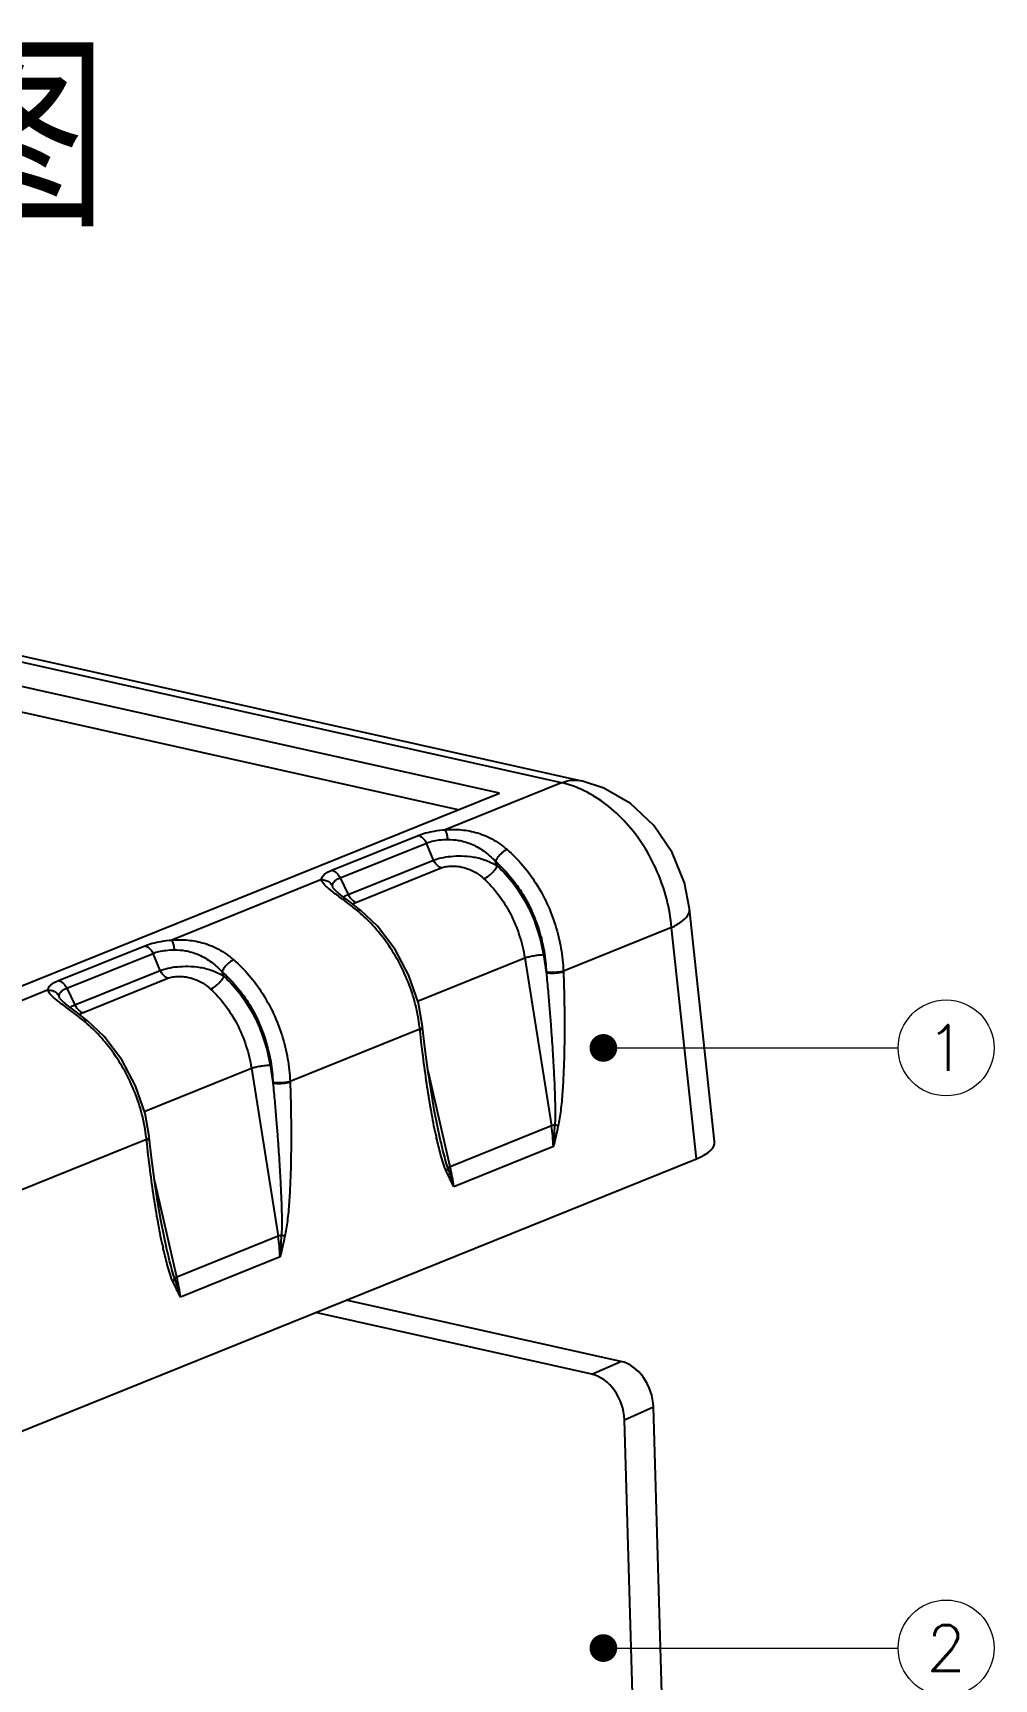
# Model space of a CAD drawing. Header units: millimetres. Extents: x 2827 to 3145, y 1044 to 1251.
# Drawn here: x 3018.7 to 3049.9, y 1089.7 to 1143.2 of the extents above; entities that cross this region are included whole.
import ezdxf
from ezdxf.enums import TextEntityAlignment as Align

# ---------------------------------------------------------------- set-up
doc = ezdxf.new("R2010")
doc.units = ezdxf.units.MM
doc.layers.add('from', color=7, linetype='Continuous', lineweight=13)
doc.layers.add('hatch', color=56, linetype='Continuous', lineweight=9)
doc.styles.add('ROMAND', font='romand.shx', dxfattribs={"width": 0.75, "bigfont": 'gbcbig.shx'})
doc.styles.add('TXT', font='txt.shx', dxfattribs={"bigfont": 'gbcbig.shx'})
doc.styles.add('楷体', font='simkai_0.ttf')
doc.dimstyles.new('YanXiu', dxfattribs={"dimtxt": 2.5, "dimasz": 2.2, "dimexe": 1, "dimexo": 0, "dimgap": 0.66, "dimtad": 0, "dimzin": 9, "dimdsep": 46, "dimtxsty": 'ROMAND', "dimblk": 'CLOSEDBLANK', "dimcen": 0, "dimclrd": 3, "dimclre": 3, "dimclrt": 7, "dimazin": 2, "dimtfac": 1, "dimtofl": 0, "dimtmove": 0, "dimatfit": 3, "dimldrblk": 'CLOSEDBLANK', "dimfxl": 1, "dimlwd": 5, "dimlwe": 5, "dimarcsym": 0})

# ---------------------------------------------------------------- blocks, each defined once
blk = doc.blocks.new('A$C31B311B6')
at = {"color": 7, "linetype": 'Continuous'}
for p, q in [((103.067, 85.216), (58.434, 95.172)), ((59.17, 95.246), (103.805, 85.289)), ((100.772, 84.832), (57.87, 94.402)), ((99.252, 84.219), (57.901, 93.443)), ((103.067, 85.216), (98.769, 83.481)), ((50.083, 64.375), (100.772, 84.832)), ((94.585, 81.985), (97.772, 83.271)), ((94.894, 81.703), (98.08, 82.989)), ((98.342, 82.36), (98.08, 82.989)), ((95.194, 81.089), (98.342, 82.36)), ((95.47, 80.798), (98.618, 82.069)), ((100.694, 82.149), (100.626, 82.313)), ((94.2, 81.637), (88.673, 79.407)), ((94.894, 81.703), (95.194, 81.089)), ((94.64, 81.312), (94.612, 81.406)), ((94.64, 81.312), (94.64, 81.312)), ((95.234, 80.832), (95.019, 80.995)), ((95.489, 80.635), (95.234, 80.832)), ((95.642, 80.512), (95.489, 80.635)), ((108.72, 71.963), (107.798, 80.558)), ((107.798, 80.558), (107.798, 80.558)), ((107.133, 79.869), (103.139, 78.257)), ((108.049, 71.334), (107.133, 79.869)), ((84.49, 77.91), (87.677, 79.196)), ((84.798, 77.629), (87.985, 78.915)), ((88.247, 78.285), (87.985, 78.915)), ((97.755, 77.156), (101.708, 78.751)), ((101.708, 78.751), (102.695, 72.547)), ((102.4, 78.868), (102.505, 78.221)), ((85.099, 77.015), (88.247, 78.285)), ((85.375, 76.724), (88.523, 77.994)), ((90.599, 78.074), (90.53, 78.238)), ((103.139, 78.257), (103.14, 78.228)), ((84.105, 77.563), (78.578, 75.333)), ((84.545, 77.238), (84.517, 77.331)), ((84.545, 77.238), (84.545, 77.238)), ((84.798, 77.629), (85.099, 77.015)), ((85.138, 76.758), (84.923, 76.921)), ((85.393, 76.561), (85.138, 76.758)), ((85.546, 76.438), (85.393, 76.561)), ((97.837, 76.118), (93.043, 74.183)), ((97.84, 76.09), (97.837, 76.118)), ((97.94, 76.193), (97.937, 76.221)), ((98.025, 75.447), (97.94, 76.193)), ((92.305, 74.794), (92.409, 74.146)), ((87.66, 73.082), (91.613, 74.677)), ((91.613, 74.677), (92.6, 68.472)), ((93.043, 74.183), (93.044, 74.154)), ((98.958, 71.038), (98.139, 74.578)), ((102.695, 72.547), (98.958, 71.038)), ((87.742, 72.043), (82.948, 70.108)), ((87.745, 72.015), (87.742, 72.043)), ((87.844, 72.119), (87.841, 72.147)), ((87.93, 71.372), (87.844, 72.119)), ((98.456, 72.086), (98.451, 72.107)), ((98.575, 72.115), (98.57, 72.136)), ((102.768, 71.78), (99.087, 70.294)), ((53.781, 49.432), (108.049, 71.334)), ((88.862, 66.964), (88.044, 70.504)), ((92.6, 68.472), (88.862, 66.964)), ((88.361, 68.011), (88.356, 68.033)), ((88.48, 68.04), (88.475, 68.062)), ((92.672, 67.705), (88.991, 66.22)), ((104.191, 63.376), (93.977, 65.655)), ((105.263, 63.849), (95.113, 66.113)), ((104.191, 63.376), (105.263, 63.849)), ((105.394, 61.692), (106.467, 62.165)), ((107.023, 43.227), (106.467, 62.165)), ((105.946, 42.914), (105.394, 61.692))]:
    blk.add_line(p, q, dxfattribs=at)
for points in [[(107.798, 80.558), (107.607, 81.521), (107.15, 82.636), (106.472, 83.631), (105.614, 84.443), (104.627, 85.02), (103.805, 85.289)], [(95.019, 80.995), (94.844, 81.13), (94.717, 81.237), (94.646, 81.307), (94.64, 81.315)], [(97.937, 76.221), (97.784, 77.073), (97.434, 78.098), (96.922, 79.06), (96.27, 79.914), (95.642, 80.512)], [(84.923, 76.921), (84.749, 77.056), (84.621, 77.163), (84.551, 77.233), (84.545, 77.24)], [(87.841, 72.147), (87.688, 72.999), (87.339, 74.024), (86.827, 74.986), (86.175, 75.84), (85.546, 76.438)], [(98.575, 72.115), (98.497, 72.471), (98.368, 73.134), (98.248, 73.846), (98.134, 74.613), (98.025, 75.447)], [(88.48, 68.041), (88.401, 68.397), (88.273, 69.06), (88.152, 69.772), (88.039, 70.539), (87.93, 71.372)]]:
    blk.add_lwpolyline(points, dxfattribs=at)
for centre, radius, start, end in [((91.996, 76.221), 5.542, 49.70333, 50.68856), ((81.9, 72.146), 5.542, 49.70333, 50.68856), ((91.789, 75.488), 6.081, 6.47952, 6.74578), ((91.819, 75.491), 6.051, 5.942, 6.47975), ((96.432, 71.568), 6.339, 1.91696, 8.88378), ((90.768, 73.006), 12.062, 354.1644, 357.98186), ((81.693, 71.413), 6.081, 6.47952, 6.74578), ((81.723, 71.417), 6.051, 5.942, 6.47975), ((111.799, 75.184), 13.698, 192.43811, 192.98102), ((92.808, 69.59), 6.318, 6.40326, 13.25585), ((101.703, 71.11), 13.698, 192.43811, 192.98102), ((86.337, 67.493), 6.339, 1.91696, 8.88378), ((80.673, 68.932), 12.062, 354.1644, 357.98186), ((82.713, 65.515), 6.318, 6.40326, 13.25585)]:
    blk.add_arc(centre, radius, start, end, dxfattribs=at)
for centre, major_axis, ratio, start_param, end_param in [((105.715, 71.851), (3.007, 0.089), 0.305726, -0.691065, 0.023973), ((105.302, 62.421), (-0.558, 1.393), 0.734436, -2.034066, -0.466009), ((104.23, 61.948), (-0.558, 1.393), 0.734436, -2.034066, -0.466009)]:
    blk.add_ellipse(centre, major_axis=major_axis, ratio=ratio, start_param=start_param, end_param=end_param, dxfattribs=at)
for points, start_tangent, end_tangent in [([(103.067, 85.216), (103.508, 85.315), (103.804, 85.29)], (0.927327, 0.374251), (0.976355, -0.216175)), ([(103.707, 85.009), (103.067, 85.216)], (-0.921159, 0.389185), (-0.976004, 0.217754)), ([(107.133, 79.869), (106.955, 80.911), (106.604, 81.932), (106.097, 82.885), (105.457, 83.726), (104.715, 84.414), (103.906, 84.919), (103.707, 85.009)], (-0.085357, 0.99635), (-0.921159, 0.389185)), ([(97.772, 83.271), (98.046, 83.36), (98.381, 83.432), (98.769, 83.481)], (0.927157, 0.374674), (0.995805, 0.091506)), ([(98.768, 83.481), (98.804, 83.403), (98.836, 83.277), (98.86, 83.12)], (0.577977, -0.816053), (0.116638, -0.993174)), ([(98.769, 83.481), (99.305, 83.483), (99.89, 83.384), (100.493, 83.143), (101.059, 82.749)], (0.997019, 0.077154), (0.755177, -0.655521)), ([(97.772, 83.271), (97.892, 83.218), (97.999, 83.121), (98.08, 82.989)], (0.976014, -0.21771), (0.412157, -0.911113)), ([(98.08, 82.989), (98.291, 83.057), (98.553, 83.102), (98.86, 83.12)], (0.919523, 0.393036), (0.999917, 0.012846)), ([(98.86, 83.12), (99.268, 83.088), (99.715, 82.961), (100.181, 82.704), (100.626, 82.313)], (0.999916, 0.012934), (0.686098, -0.727509)), ([(101.059, 82.749), (100.94, 82.684), (100.817, 82.579), (100.707, 82.449), (100.626, 82.313)], (-0.93754, -0.347876), (-0.422489, -0.906368)), ([(101.059, 82.749), (101.625, 82.176), (102.121, 81.505), (102.531, 80.753), (102.843, 79.945), (103.047, 79.105), (103.139, 78.257)], (0.755204, -0.65549), (0.039572, -0.999217)), ([(98.342, 82.36), (98.625, 82.441), (98.977, 82.497), (99.38, 82.513), (99.82, 82.473), (100.268, 82.356), (100.694, 82.149)], (0.935114, 0.354348), (0.846856, -0.531822)), ([(98.618, 82.069), (98.51, 82.136), (98.415, 82.236), (98.342, 82.36)], (-0.917525, 0.397678), (-0.412176, 0.911104)), ([(98.618, 82.069), (98.805, 82.12), (99.038, 82.139), (99.307, 82.118), (99.602, 82.041), (99.906, 81.896), (100.203, 81.672)], (0.927219, 0.374521), (0.735854, -0.677141)), ([(100.203, 81.672), (100.336, 81.744), (100.475, 81.858), (100.601, 82), (100.694, 82.149)], (0.938274, 0.345892), (0.448642, 0.893712)), ([(100.626, 82.313), (101.139, 81.792), (101.588, 81.18), (101.96, 80.495), (102.242, 79.758), (102.426, 78.991), (102.505, 78.221)], (0.754295, -0.656535), (0.036562, -0.999331)), ([(100.694, 82.149), (101.301, 81.478), (101.802, 80.683), (102.175, 79.797), (102.4, 78.868)], (0.737403, -0.675453), (0.157231, -0.987562)), ([(94.2, 81.637), (94.247, 81.762), (94.378, 81.879), (94.585, 81.985)], (0.01684, 0.999858), (0.927504, 0.373813)), ([(94.2, 81.638), (94.365, 81.612), (94.509, 81.531), (94.612, 81.406)], (0.999686, 0.025063), (0.477405, -0.878683)), ([(94.571, 81.223), (94.457, 81.314), (94.272, 81.494), (94.2, 81.637)], (-0.789364, 0.613925), (-0.132157, 0.991229)), ([(94.585, 81.985), (94.705, 81.932), (94.812, 81.834), (94.894, 81.703)], (0.976013, -0.217712), (0.41216, -0.911112)), ([(94.612, 81.406), (94.639, 81.521), (94.734, 81.621), (94.894, 81.703)], (-0.082234, 0.996613), (0.934739, 0.355335)), ([(100.203, 81.672), (100.74, 81.076), (101.182, 80.369), (101.51, 79.581), (101.708, 78.751)], (0.735919, -0.67707), (0.152885, -0.988244)), ([(94.755, 81.083), (94.571, 81.223)], (-0.802091, 0.597201), (-0.789364, 0.613925)), ([(95.506, 80.508), (95.13, 80.804), (94.755, 81.083)], (-0.773717, 0.633532), (-0.802091, 0.597201)), ([(95.022, 80.994), (95.194, 81.089)], (0.801571, 0.5979), (0.919107, 0.394008)), ([(95.47, 80.798), (95.362, 80.865), (95.267, 80.965), (95.194, 81.089)], (-0.917531, 0.397664), (-0.41216, 0.911112)), ([(95.359, 80.737), (95.47, 80.798)], (0.783594, 0.621273), (0.927435, 0.373983)), ([(95.506, 80.508), (95.598, 80.528), (95.641, 80.511)], (0.916024, 0.401123), (0.803243, -0.595651)), ([(97.828, 76.202), (97.694, 76.945), (97.44, 77.765), (97.082, 78.554), (96.631, 79.289), (96.1, 79.947), (95.58, 80.447)], (-0.117463, 0.993077), (-0.76272, 0.646729)), ([(107.133, 79.87), (107.54, 80.118), (107.762, 80.375), (107.795, 80.558)], (0.899442, 0.43704), (-0.070694, 0.997498)), ([(87.677, 79.196), (87.95, 79.286), (88.285, 79.357), (88.673, 79.407)], (0.927157, 0.374673), (0.995804, 0.091506)), ([(87.677, 79.196), (87.797, 79.144), (87.904, 79.046), (87.985, 78.915)], (0.976014, -0.21771), (0.412157, -0.911113)), ([(87.985, 78.915), (88.196, 78.983), (88.457, 79.027), (88.764, 79.046)], (0.919523, 0.393036), (0.999917, 0.012846)), ([(88.673, 79.407), (89.21, 79.409), (89.795, 79.31), (90.397, 79.069), (90.964, 78.675)], (0.997019, 0.077154), (0.755177, -0.655521)), ([(88.673, 79.407), (88.708, 79.329), (88.74, 79.203), (88.764, 79.046)], (0.577977, -0.816053), (0.116638, -0.993174)), ([(88.764, 79.046), (89.173, 79.014), (89.619, 78.886), (90.085, 78.629), (90.53, 78.238)], (0.999916, 0.012934), (0.686098, -0.727509)), ([(88.247, 78.285), (88.53, 78.367), (88.881, 78.422), (89.285, 78.438), (89.725, 78.398), (90.173, 78.282), (90.599, 78.074)], (0.935114, 0.354348), (0.846856, -0.531822)), ([(90.964, 78.675), (90.845, 78.61), (90.721, 78.505), (90.611, 78.375), (90.53, 78.238)], (-0.93754, -0.347876), (-0.422489, -0.906368)), ([(90.964, 78.675), (91.53, 78.102), (92.025, 77.43), (92.435, 76.679), (92.747, 75.871), (92.952, 75.031), (93.043, 74.183)], (0.755204, -0.65549), (0.039572, -0.999217)), ([(101.708, 78.752), (101.858, 78.792), (102.042, 78.828), (102.232, 78.855), (102.4, 78.868)], (0.952384, 0.304902), (0.9992, 0.039999)), ([(84.105, 77.563), (84.151, 77.688), (84.282, 77.805), (84.49, 77.91)], (0.016842, 0.999858), (0.927504, 0.373813)), ([(84.49, 77.91), (84.61, 77.858), (84.717, 77.76), (84.798, 77.629)], (0.976013, -0.217712), (0.41216, -0.911112)), ([(88.523, 77.994), (88.414, 78.061), (88.32, 78.161), (88.247, 78.285)], (-0.917525, 0.397678), (-0.412176, 0.911104)), ([(88.523, 77.994), (88.71, 78.046), (88.942, 78.065), (89.211, 78.044), (89.506, 77.967), (89.811, 77.822), (90.107, 77.598)], (0.927219, 0.374521), (0.735854, -0.677141)), ([(90.107, 77.598), (90.24, 77.669), (90.38, 77.784), (90.505, 77.926), (90.599, 78.074)], (0.938274, 0.345892), (0.448642, 0.893712)), ([(90.53, 78.238), (91.044, 77.717), (91.493, 77.105), (91.864, 76.421), (92.146, 75.684), (92.331, 74.917), (92.409, 74.146)], (0.754295, -0.656535), (0.036562, -0.999331)), ([(90.599, 78.074), (91.206, 77.404), (91.706, 76.609), (92.079, 75.723), (92.305, 74.794)], (0.737403, -0.675453), (0.157231, -0.987562)), ([(102.505, 78.221), (102.506, 78.211), (102.507, 78.202), (102.508, 78.192)], (0.157077, -0.987586), (0.153871, -0.988091)), ([(103.139, 78.257), (103.003, 78.227), (102.836, 78.209), (102.661, 78.207), (102.507, 78.221)], (-0.951817, -0.306666), (-0.987752, 0.156035)), ([(103.14, 78.228), (103.004, 78.198), (102.837, 78.18), (102.663, 78.178), (102.508, 78.192)], (-0.951817, -0.306666), (-0.987752, 0.156035)), ([(102.508, 78.192), (102.57, 77.514), (102.623, 76.888), (102.668, 76.315), (102.706, 75.793), (102.738, 75.32), (102.764, 74.89), (102.786, 74.496), (102.803, 74.138), (102.816, 73.792), (102.826, 73.455), (102.831, 73.137), (102.831, 72.844), (102.823, 72.581)], (0.093969, -0.995575), (-0.051395, -0.998678)), ([(103.14, 78.228), (103.161, 77.549), (103.173, 76.92), (103.177, 76.342), (103.176, 75.816), (103.169, 75.339), (103.158, 74.903), (103.143, 74.504), (103.125, 74.141), (103.102, 73.788), (103.074, 73.444), (103.039, 73.119), (102.998, 72.817), (102.946, 72.545)], (0.03645, -0.999335), (-0.217082, -0.976153)), ([(84.105, 77.563), (84.27, 77.538), (84.414, 77.457), (84.517, 77.331)], (0.999686, 0.025063), (0.477405, -0.878683)), ([(84.476, 77.148), (84.361, 77.239), (84.176, 77.419), (84.105, 77.563)], (-0.789364, 0.613925), (-0.132157, 0.991229)), ([(84.517, 77.331), (84.543, 77.447), (84.639, 77.547), (84.798, 77.629)], (-0.082233, 0.996613), (0.934739, 0.355335)), ([(90.107, 77.598), (90.644, 77.002), (91.086, 76.295), (91.415, 75.507), (91.613, 74.677)], (0.735919, -0.67707), (0.152885, -0.988244)), ([(84.659, 77.009), (84.476, 77.148)], (-0.802091, 0.597201), (-0.789364, 0.613925)), ([(85.411, 76.434), (85.035, 76.729), (84.659, 77.009)], (-0.773717, 0.633532), (-0.802091, 0.597201)), ([(84.926, 76.92), (85.099, 77.015)], (0.801571, 0.5979), (0.919107, 0.394008)), ([(85.375, 76.724), (85.267, 76.791), (85.172, 76.891), (85.099, 77.015)], (-0.917531, 0.397664), (-0.41216, 0.911112)), ([(85.263, 76.663), (85.375, 76.724)], (0.783594, 0.621273), (0.927435, 0.373983)), ([(85.411, 76.434), (85.503, 76.454), (85.545, 76.437)], (0.916024, 0.401123), (0.803243, -0.595651)), ([(87.732, 72.128), (87.599, 72.87), (87.344, 73.69), (86.986, 74.48), (86.535, 75.214), (86.005, 75.872), (85.484, 76.373)], (-0.117463, 0.993077), (-0.76272, 0.646729)), ([(97.837, 76.118), (97.919, 76.174), (97.931, 76.197)], (0.899442, 0.43704), (0.368477, 0.929637)), ([(97.84, 76.09), (97.922, 76.146), (97.939, 76.193)], (0.899442, 0.43704), (-0.009122, 0.999958)), ([(98.423, 72.234), (98.262, 73.064), (98.112, 73.976), (97.971, 74.98), (97.84, 76.09)], (-0.215291, 0.97655), (-0.106693, 0.994292)), ([(97.931, 76.197), (97.936, 76.221)], (0.368477, 0.929637), (-0.009327, 0.999957)), ([(91.613, 74.677), (91.762, 74.717), (91.946, 74.753), (92.137, 74.78), (92.305, 74.794)], (0.952384, 0.304902), (0.9992, 0.039999)), ([(93.043, 74.183), (92.908, 74.152), (92.74, 74.134), (92.566, 74.132), (92.411, 74.146)], (-0.951817, -0.306666), (-0.987752, 0.156035)), ([(92.409, 74.146), (92.41, 74.137), (92.411, 74.127), (92.412, 74.117)], (0.157077, -0.987586), (0.153871, -0.988091)), ([(93.044, 74.154), (92.909, 74.123), (92.741, 74.105), (92.567, 74.103), (92.412, 74.117)], (-0.951817, -0.306666), (-0.987752, 0.156035)), ([(92.412, 74.117), (92.474, 73.44), (92.527, 72.814), (92.573, 72.241), (92.611, 71.719), (92.643, 71.246), (92.669, 70.815), (92.69, 70.421), (92.707, 70.064), (92.721, 69.718), (92.731, 69.381), (92.736, 69.063), (92.735, 68.77), (92.727, 68.507)], (0.093969, -0.995575), (-0.051395, -0.998678)), ([(93.044, 74.154), (93.065, 73.475), (93.077, 72.845), (93.082, 72.268), (93.08, 71.742), (93.073, 71.264), (93.063, 70.829), (93.048, 70.429), (93.03, 70.066), (93.007, 69.714), (92.979, 69.37), (92.944, 69.044), (92.902, 68.743), (92.851, 68.47)], (0.03645, -0.999335), (-0.217082, -0.976153)), ([(102.823, 72.581), (102.754, 72.564), (102.695, 72.547)], (-0.972956, -0.230989), (-0.952384, -0.304902)), ([(102.946, 72.545), (102.923, 72.444), (102.898, 72.332), (102.869, 72.21), (102.838, 72.077), (102.804, 71.934), (102.768, 71.78)], (-0.219043, -0.975715), (-0.232067, -0.9727)), ([(102.946, 72.545), (102.91, 72.556), (102.868, 72.569), (102.823, 72.581)], (-0.949458, 0.313893), (-0.964889, 0.262659)), ([(87.742, 72.043), (87.823, 72.1), (87.835, 72.122)], (0.899442, 0.43704), (0.368477, 0.929637)), ([(87.745, 72.015), (87.826, 72.072), (87.843, 72.119)], (0.899442, 0.43704), (-0.009122, 0.999958)), ([(88.327, 68.159), (88.166, 68.989), (88.016, 69.902), (87.876, 70.906), (87.745, 72.015)], (-0.215291, 0.97655), (-0.106693, 0.994292)), ([(87.835, 72.122), (87.84, 72.147)], (0.368477, 0.929637), (-0.009327, 0.999957)), ([(98.812, 70.876), (98.602, 71.498), (98.456, 72.086)], (-0.439882, 0.898056), (-0.225996, 0.974128)), ([(98.876, 70.989), (98.691, 71.637), (98.576, 72.115)], (-0.329745, 0.94407), (-0.226911, 0.973916)), ([(98.812, 70.876), (98.84, 70.914), (98.861, 70.951), (98.876, 70.989)], (0.626598, 0.779343), (0.303768, 0.952746)), ([(99.087, 70.294), (98.995, 70.486), (98.903, 70.679), (98.812, 70.876)], (-0.433146, 0.901324), (-0.415476, 0.909604)), ([(98.958, 71.038), (98.911, 71.013), (98.876, 70.989)], (-0.89813, -0.43973), (-0.770992, -0.636845)), ([(99.087, 70.294), (99.022, 70.524), (98.952, 70.755), (98.876, 70.989)], (-0.261933, 0.965086), (-0.314961, 0.949105)), ([(92.727, 68.507), (92.659, 68.49), (92.6, 68.472)], (-0.972956, -0.230989), (-0.952384, -0.304902)), ([(92.851, 68.47), (92.828, 68.369), (92.802, 68.258), (92.774, 68.135), (92.743, 68.003), (92.709, 67.859), (92.672, 67.705)], (-0.219043, -0.975715), (-0.232067, -0.9727)), ([(92.851, 68.47), (92.814, 68.482), (92.773, 68.494), (92.727, 68.507)], (-0.949458, 0.313893), (-0.964889, 0.262659)), ([(88.716, 66.802), (88.507, 67.424), (88.361, 68.011)], (-0.439882, 0.898056), (-0.225996, 0.974128)), ([(88.781, 66.914), (88.595, 67.563), (88.48, 68.04)], (-0.329745, 0.94407), (-0.226911, 0.973916)), ([(88.717, 66.802), (88.744, 66.839), (88.765, 66.877), (88.78, 66.914)], (0.626598, 0.779343), (0.303768, 0.952746)), ([(88.862, 66.964), (88.815, 66.939), (88.781, 66.914)], (-0.89813, -0.43973), (-0.770992, -0.636845)), ([(88.991, 66.22), (88.926, 66.45), (88.856, 66.681), (88.781, 66.914)], (-0.261933, 0.965086), (-0.314961, 0.949105)), ([(88.991, 66.22), (88.899, 66.412), (88.808, 66.605), (88.716, 66.802)], (-0.433146, 0.901324), (-0.415476, 0.909604))]:
    blk.add_spline(points, degree=3, dxfattribs=dict(at, start_tangent=start_tangent, end_tangent=end_tangent))
blk = doc.blocks.new('_ClosedBlank')
at = {"color": 0, "linetype": 'ByBlock', "lineweight": -2}
for p, q in [((-1, 0.167), (0, 0)), ((-1, 0.167), (-1, -0.167)), ((0, 0), (-1, -0.167))]:
    blk.add_line(p, q, dxfattribs=at)

msp = doc.modelspace()

# ---------------------------------------------------------------- linework, layer by layer
at = {"layer": 'from', "color": 4}
for centre in [(3048.342, 1110.226), (3048.342, 1090.725)]:
    msp.add_circle(centre, 1.559, dxfattribs=at)

# ---------------------------------------------------------------- block references
at = {"xscale": 0.8800000000000001, "yscale": 0.8800000000000001, "zscale": 0.8800000000000001}
msp.add_blockref('A$C31B311B6', (2945.142, 1043.853), dxfattribs=at)

# ---------------------------------------------------------------- texts
at = {"layer": 'from', "color": 6, "style": 'TXT'}
for s, p in [('1', (3048.342, 1110.226)), ('2', (3048.342, 1090.725))]:
    msp.add_text(s, height=1.485, dxfattribs=at).set_placement(p, align=Align.MIDDLE)
at = {"layer": 'hatch', "color": 6, "style": '楷体', "width": 0.75}
msp.add_text('上壳内视图', height=5, dxfattribs=at).set_placement((3008.264, 1140.046), align=Align.MIDDLE)

# ---------------------------------------------------------------- leaders
at = {"layer": 'from', "color": 4}
for points in [[(3037.203, 1110.226), (3046.782, 1110.226)], [(3037.203, 1090.725), (3046.782, 1090.725)]]:
    msp.add_leader(points, dimstyle='YanXiu', override={"dimasz": 0.9, "dimldrblk": 'Dot'}, dxfattribs=at)

doc.saveas('drawing.dxf')
